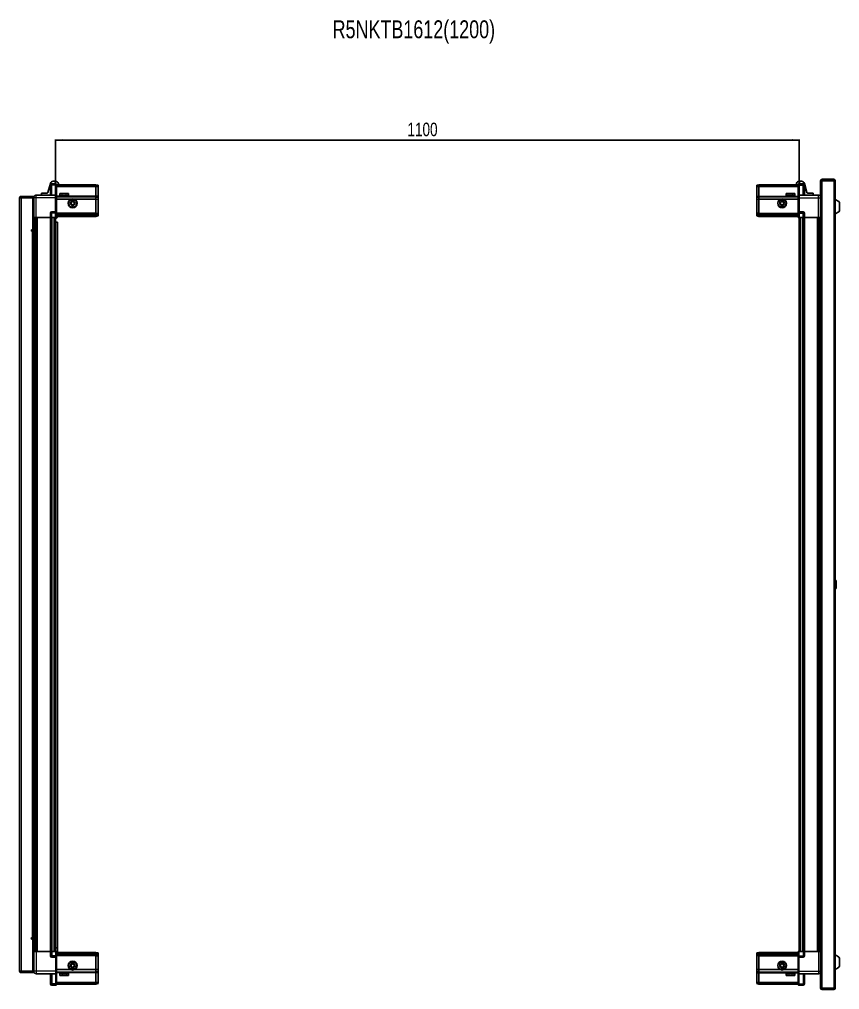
# Model space of a CAD drawing. Header units: millimetres. Extents: x 1132 to 6273, y -599 to 2283.
# Drawn here: x 3138 to 4352, y 848 to 2283 of the extents above; entities that cross this region are included whole.
import ezdxf

# ---------------------------------------------------------------- set-up
doc = ezdxf.new("R2010")
doc.units = ezdxf.units.MM
doc.layers.add('FORMAT', color=7, linetype='Continuous')
doc.styles.add('SLDTEXTSTYLE0', font='TXT', dxfattribs={"width": 0.75})
doc.dimstyles.new('SLDDIMSTYLE0', dxfattribs={"dimtxt": 20, "dimasz": 10, "dimexe": 0, "dimexo": 0.0625, "dimgap": 5, "dimtad": 2, "dimdec": 1, "dimrnd": 1e-09, "dimzin": 12, "dimdsep": 46, "dimtxsty": 'SLDTEXTSTYLE0', "dimsah": 1, "dimcen": 0.09, "dimadec": 0, "dimazin": 3, "dimtfac": 1, "dimtofl": 0, "dimtmove": 0, "dimatfit": 3, "dimfxl": 0, "dimfrac": 2, "dimtolj": 1, "dimtzin": 12, "dimarcsym": 0})

# ---------------------------------------------------------------- blocks, each defined once
blk = doc.blocks.new('_D_6')
at = {"layer": 'FORMAT'}
for p, q in [((3192.1, 1990.1), (3192.1, 2105.6)), ((3192.1, 2104.6), (4292.1, 2104.6)), ((4292.1, 1990.1), (4292.1, 2105.6))]:
    blk.add_line(p, q, dxfattribs=at)
for points in [[(3192.1, 2104.6), (3202.1, 2103.1), (3202.1, 2106.1)], [(4292.1, 2104.6), (4282.1, 2106.1), (4282.1, 2103.1)]]:
    blk.add_solid(points, dxfattribs=at)
at = {"layer": 'FORMAT', "insert": (3712.6, 2130.4), "char_height": 20, "attachment_point": 1, "style": 'SLDTEXTSTYLE0'}
blk.add_mtext('1100', dxfattribs=at)

msp = doc.modelspace()

# ---------------------------------------------------------------- linework, layer by layer
at = {"color": 7, "linetype": 'Continuous', "lineweight": 25}
for p, q in [((3180.48, 2027.19), (3184.25, 2040.34)), ((3192.26, 2040.1), (3186.26, 2040.1)), ((3188.57, 2043.6), (3191.8, 2043.6)), ((3192.26, 2040.1), (3192.59, 2040.1)), ((3192.26, 2040.1), (3192.26, 2038.1)), ((3193.46, 2039.6), (3192.59, 2040.1)), ((3193.46, 2038.1), (3193.46, 2039.6)), ((3251.76, 2038.6), (3193.46, 2038.6)), ((3196.12, 2040.34), (3196.62, 2038.6)), ((3251.76, 2038.6), (3251.76, 2036.1)), ((3254.76, 2037.8), (3251.76, 2038.6)), ((4229.46, 2037.8), (4232.46, 2038.6)), ((4232.46, 2038.6), (4232.46, 2036.1)), ((4232.46, 2038.6), (4290.76, 2038.6)), ((4288.09, 2040.34), (4287.59, 2038.6)), ((4291.62, 2040.1), (4290.76, 2039.6)), ((4290.76, 2039.6), (4290.76, 2038.1)), ((4291.96, 2040.1), (4291.62, 2040.1)), ((4291.96, 2038.1), (4291.96, 2040.1)), ((4291.96, 2040.1), (4297.96, 2040.1)), ((4295.64, 2043.6), (4292.42, 2043.6)), ((4303.74, 2027.19), (4299.97, 2040.34)), ((4323.96, 2044.5), (4323.96, 2032.1)), ((4325.46, 2044.5), (4325.46, 2032.1)), ((4325.96, 2031.6), (4325.96, 2044.5)), ((4325.96, 2044.5), (4343.36, 2044.5)), ((4343.36, 2046.6), (4326.06, 2046.6)), ((4343.36, 2045.1), (4326.06, 2045.1)), ((4343.36, 2045.1), (4343.36, 2046.6)), ((4343.36, 2044.5), (4345.46, 2044.5)), ((4345.46, 2044.5), (4345.46, 849.7)), ((3171.31, 2023.1), (3171.31, 2026.1)), ((3171.31, 2026.1), (3179.03, 2026.1)), ((3184.26, 2038.1), (3184.26, 2023.1)), ((3192.26, 2023.3), (3192.26, 2038.1)), ((3192.26, 2023.3), (3192.26, 2038.1)), ((3193.46, 2038.1), (3193.46, 2023.3)), ((3251.76, 2036.1), (3193.46, 2036.1)), ((3198.26, 2025), (3198.26, 2022.6)), ((3199.06, 2025.8), (3206.23, 2025.8)), ((3206.23, 2025.8), (3210.46, 2025.8)), ((3211.26, 2022.6), (3211.26, 2025)), ((3251.76, 2036.1), (3251.76, 2021.6)), ((3254.76, 2035.95), (3251.76, 2036.1)), ((3254.76, 2035.95), (3254.76, 2037.8)), ((3254.76, 2021.6), (3254.76, 2035.95)), ((4229.46, 2035.95), (4229.46, 2037.8)), ((4229.46, 2035.95), (4232.46, 2036.1)), ((4229.46, 2021.6), (4229.46, 2035.95)), ((4232.46, 2036.1), (4232.46, 2021.6)), ((4232.46, 2036.1), (4290.76, 2036.1)), ((4272.96, 2025), (4272.96, 2022.1)), ((4273.76, 2025.8), (4285.16, 2025.8)), ((4285.96, 2022.1), (4285.96, 2025)), ((4290.76, 2023.3), (4290.76, 2038.1)), ((4291.96, 2038.1), (4291.96, 2023.3)), ((4299.96, 2038.1), (4299.96, 2023.1)), ((4312.91, 2026.1), (4305.18, 2026.1)), ((4312.91, 2023.1), (4312.91, 2026.1)), ((4323.86, 2031.6), (4323.86, 862.6)), ((4323.86, 2031.6), (4325.96, 2031.6)), ((4323.96, 2032.1), (4325.46, 2032.1)), ((3138.76, 2014.74), (3138.46, 2014.74)), ((3138.46, 2003.17), (3138.46, 2014.74)), ((3140.26, 2019.25), (3138.76, 2019.25)), ((3138.76, 2018.75), (3138.76, 2019.25)), ((3138.76, 875.45), (3138.76, 2018.75)), ((3140.86, 2019.85), (3140.86, 2021.35)), ((3140.86, 2021.35), (3141.76, 2021.35)), ((3140.86, 2019.85), (3141.76, 2019.85)), ((3140.86, 2019.35), (3158.26, 2019.35)), ((3141.76, 2019.85), (3141.76, 2021.35)), ((3141.76, 2021.35), (3158.26, 2021.35)), ((3141.76, 2019.85), (3158.26, 2019.85)), ((3158.26, 2019.85), (3158.26, 2021.35)), ((3159.76, 2019.35), (3158.26, 2019.35)), ((3158.26, 2019.35), (3158.26, 1971.85)), ((3159.76, 2019.1), (3159.76, 1990.1)), ((3192.26, 2023.1), (3163.26, 2023.1)), ((3192.26, 2023.1), (3192.26, 2023.3)), ((3192.26, 2023.1), (3193.46, 2023.1)), ((3192.26, 2019.1), (3192.26, 2023.1)), ((3192.26, 1998.8), (3192.26, 2019.1)), ((3193.46, 2023.3), (3193.46, 2023.1)), ((3193.46, 2023.1), (3193.46, 2019.1)), ((3251.76, 2020.6), (3193.46, 2020.6)), ((3193.46, 2019.1), (3193.46, 1998.8)), ((3214.76, 2017.1), (3193.46, 2017.1)), ((3198.26, 2022.6), (3198.26, 2022.1)), ((3198.26, 2022.1), (3198.39, 2022.1)), ((3198.58, 2022.6), (3198.39, 2022.6)), ((3198.39, 2022.6), (3198.39, 2022.1)), ((3198.39, 2022.1), (3198.58, 2022.1)), ((3198.58, 2022.6), (3198.58, 2022.1)), ((3198.58, 2022.1), (3199.11, 2022.1)), ((3199.51, 2022.6), (3199.11, 2022.6)), ((3199.11, 2022.6), (3199.11, 2022.1)), ((3199.11, 2022.1), (3199.51, 2022.1)), ((3199.51, 2022.6), (3199.51, 2022.1)), ((3199.51, 2022.1), (3200.38, 2022.1)), ((3200.36, 2022.1), (3200.36, 2022)), ((3200.36, 2022), (3209.16, 2022)), ((3200.95, 2022.6), (3200.38, 2022.6)), ((3200.38, 2022.6), (3200.38, 2022.1)), ((3200.38, 2022.1), (3200.95, 2022.1)), ((3200.76, 2021.6), (3201.45, 2021.12)), ((3200.76, 2021.6), (3205.79, 2021.6)), ((3201.45, 2021.12), (3200.76, 2020.64)), ((3200.76, 2020.64), (3200.76, 2020.6)), ((3200.76, 2020.64), (3205.79, 2020.64)), ((3200.95, 2022.6), (3200.95, 2022.1)), ((3200.95, 2022.1), (3202.08, 2022.1)), ((3201.45, 2021.12), (3205.61, 2021.12)), ((3202.77, 2022.6), (3202.08, 2022.6)), ((3202.08, 2022.6), (3202.08, 2022.1)), ((3202.08, 2022.1), (3202.77, 2022.1)), ((3202.77, 2022.6), (3202.77, 2022.1)), ((3202.77, 2022.1), (3204.04, 2022.1)), ((3204.78, 2022.6), (3204.04, 2022.6)), ((3204.04, 2022.6), (3204.04, 2022.1)), ((3204.04, 2022.1), (3204.27, 2022.1)), ((3204.27, 2022.6), (3204.27, 2022.1)), ((3204.77, 2022.6), (3204.77, 2022.1)), ((3204.77, 2022.1), (3204.78, 2022.1)), ((3204.78, 2022.6), (3204.78, 2022.1)), ((3204.78, 2022.1), (3206.07, 2022.1)), ((3205.61, 2021.12), (3208.07, 2021.12)), ((3205.79, 2021.6), (3208.76, 2021.6)), ((3205.79, 2020.64), (3208.76, 2020.64)), ((3206.79, 2022.6), (3206.07, 2022.6)), ((3206.07, 2022.6), (3206.07, 2022.1)), ((3206.13, 2022.6), (3206.13, 2022.1)), ((3206.13, 2022.1), (3206.79, 2022.1)), ((3206.79, 2022.6), (3206.79, 2022.1)), ((3206.79, 2022.1), (3207.97, 2022.1)), ((3208.59, 2022.6), (3207.97, 2022.6)), ((3207.97, 2022.6), (3207.97, 2022.1)), ((3207.97, 2022.1), (3208.59, 2022.1)), ((3208.07, 2021.12), (3208.76, 2021.6)), ((3208.76, 2020.64), (3208.07, 2021.12)), ((3208.59, 2022.6), (3208.59, 2022.1)), ((3208.59, 2022.1), (3209.56, 2022.1)), ((3208.76, 2020.6), (3208.76, 2020.64)), ((3209.16, 2022), (3209.16, 2022.1)), ((3210.03, 2022.6), (3209.56, 2022.6)), ((3209.56, 2022.6), (3209.56, 2022.1)), ((3209.56, 2022.1), (3210.03, 2022.1)), ((3210.03, 2022.6), (3210.03, 2022.1)), ((3210.03, 2022.1), (3210.68, 2022.1)), ((3210.95, 2022.6), (3210.68, 2022.6)), ((3210.68, 2022.6), (3210.68, 2022.1)), ((3210.68, 2022.1), (3210.95, 2022.1)), ((3210.95, 2022.6), (3210.95, 2022.1)), ((3210.95, 2022.1), (3211.22, 2022.1)), ((3211.26, 2022.6), (3211.22, 2022.6)), ((3211.22, 2022.6), (3211.22, 2022.1)), ((3211.22, 2022.1), (3211.26, 2022.1)), ((3211.26, 2022.6), (3211.26, 2022.1)), ((3251.76, 2017.1), (3219.76, 2017.1)), ((3251.76, 2021.6), (3251.76, 2020.6)), ((3251.76, 2020.6), (3251.76, 2017.1)), ((3254.76, 2019.8), (3251.76, 2020.6)), ((3251.76, 2017.1), (3251.76, 1996.6)), ((3251.76, 2017.1), (3254.76, 2016.77)), ((3254.76, 2019.8), (3254.76, 2021.6)), ((3254.76, 2016.77), (3254.76, 2019.8)), ((3254.76, 1996.6), (3254.76, 2016.77)), ((4229.46, 2019.8), (4229.46, 2021.6)), ((4229.46, 2019.8), (4232.46, 2020.6)), ((4229.46, 2016.77), (4229.46, 2019.8)), ((4232.46, 2017.1), (4229.46, 2016.77)), ((4229.46, 1996.6), (4229.46, 2016.77)), ((4232.46, 2021.6), (4232.46, 2020.6)), ((4232.46, 2020.6), (4232.46, 2017.1)), ((4232.46, 2020.6), (4290.76, 2020.6)), ((4232.46, 2017.1), (4232.46, 1996.6)), ((4232.46, 2017.1), (4264.46, 2017.1)), ((4269.46, 2017.1), (4290.76, 2017.1)), ((4272.96, 2022.1), (4272.99, 2022.1)), ((4273.11, 2022.6), (4272.99, 2022.6)), ((4272.99, 2022.6), (4272.99, 2022.1)), ((4272.99, 2022.1), (4273.11, 2022.1)), ((4273.11, 2022.6), (4273.11, 2022.1)), ((4273.11, 2022.1), (4273.52, 2022.1)), ((4273.86, 2022.6), (4273.52, 2022.6)), ((4273.52, 2022.6), (4273.52, 2022.1)), ((4273.52, 2022.1), (4273.86, 2022.1)), ((4273.86, 2022.6), (4273.86, 2022.1)), ((4273.86, 2022.1), (4274.64, 2022.1)), ((4275.16, 2022.6), (4274.64, 2022.6)), ((4274.64, 2022.6), (4274.64, 2022.1)), ((4274.64, 2022.1), (4275.16, 2022.1)), ((4275.06, 2022.1), (4275.06, 2022)), ((4275.06, 2022), (4283.86, 2022)), ((4275.16, 2022.6), (4275.16, 2022.1)), ((4275.16, 2022.1), (4276.22, 2022.1)), ((4275.46, 2021.6), (4276.15, 2021.12)), ((4275.46, 2021.6), (4283.46, 2021.6)), ((4276.15, 2021.12), (4275.46, 2020.64)), ((4275.46, 2020.64), (4275.46, 2020.6)), ((4275.46, 2020.64), (4283.46, 2020.64)), ((4276.15, 2021.12), (4282.77, 2021.12)), ((4276.88, 2022.6), (4276.22, 2022.6)), ((4276.22, 2022.6), (4276.22, 2022.1)), ((4276.22, 2022.1), (4276.88, 2022.1)), ((4276.88, 2022.6), (4276.88, 2022.1)), ((4276.88, 2022.1), (4278.12, 2022.1)), ((4278.85, 2022.6), (4278.12, 2022.6)), ((4278.12, 2022.6), (4278.12, 2022.1)), ((4278.12, 2022.1), (4278.55, 2022.1)), ((4278.55, 2022.6), (4278.55, 2022.1)), ((4278.85, 2022.6), (4278.85, 2022.1)), ((4278.85, 2022.1), (4280.15, 2022.1)), ((4280.88, 2022.6), (4280.15, 2022.6)), ((4280.15, 2022.6), (4280.15, 2022.1)), ((4280.42, 2022.6), (4280.42, 2022.1)), ((4280.42, 2022.1), (4280.88, 2022.1)), ((4280.88, 2022.6), (4280.88, 2022.1)), ((4280.88, 2022.1), (4282.11, 2022.1)), ((4282.77, 2022.6), (4282.11, 2022.6)), ((4282.11, 2022.6), (4282.11, 2022.1)), ((4282.11, 2022.1), (4282.77, 2022.1)), ((4282.77, 2022.6), (4282.77, 2022.1)), ((4282.77, 2022.1), (4283.82, 2022.1)), ((4282.77, 2021.12), (4283.46, 2021.6)), ((4283.46, 2020.64), (4282.77, 2021.12)), ((4283.46, 2020.6), (4283.46, 2020.64)), ((4284.34, 2022.6), (4283.82, 2022.6)), ((4283.82, 2022.6), (4283.82, 2022.1)), ((4283.82, 2022.1), (4284.34, 2022.1)), ((4283.86, 2022), (4283.86, 2022.1)), ((4284.34, 2022.6), (4284.34, 2022.1)), ((4284.34, 2022.1), (4285.09, 2022.1)), ((4285.42, 2022.6), (4285.09, 2022.6)), ((4285.09, 2022.6), (4285.09, 2022.1)), ((4285.09, 2022.1), (4285.42, 2022.1)), ((4285.42, 2022.6), (4285.42, 2022.1)), ((4285.42, 2022.1), (4285.82, 2022.1)), ((4285.93, 2022.6), (4285.82, 2022.6)), ((4285.82, 2022.6), (4285.82, 2022.1)), ((4285.82, 2022.1), (4285.93, 2022.1)), ((4285.93, 2022.6), (4285.93, 2022.1)), ((4285.93, 2022.1), (4285.96, 2022.1)), ((4290.76, 2023.1), (4290.76, 2023.3)), ((4291.96, 2023.1), (4290.76, 2023.1)), ((4290.76, 2019.1), (4290.76, 2023.1)), ((4290.76, 1998.8), (4290.76, 2019.1)), ((4291.96, 2023.3), (4291.96, 2023.1)), ((4291.96, 2023.1), (4291.96, 2019.1)), ((4291.96, 2023.1), (4320.96, 2023.1)), ((4291.96, 2019.1), (4291.96, 1998.8)), ((4352.06, 2000.1), (4352.06, 2012.1)), ((3138.46, 2003.17), (3138.76, 2003.17)), ((3184.26, 1996.6), (3184.26, 1990.1)), ((3192.26, 1998.6), (3186.26, 1998.6)), ((3192.26, 1998.6), (3192.26, 1998.8)), ((3192.26, 1998.6), (3192.26, 1996.6)), ((3192.26, 1998.6), (3193.46, 1998.6)), ((3192.26, 1990.1), (3192.26, 1996.6)), ((3192.26, 1990.1), (3192.26, 1996.6)), ((3192.59, 1990.1), (3192.59, 1996.6)), ((3193.46, 1998.8), (3193.46, 1998.6)), ((3193.46, 1997.93), (3193.46, 1998.6)), ((3193.46, 1997.93), (3193.46, 1990.1)), ((3251.76, 1995.6), (3193.46, 1995.6)), ((3251.76, 1996.6), (3251.76, 1995.6)), ((3251.76, 1995.6), (3251.76, 1994.6)), ((3251.76, 1995.6), (3254.76, 1994.8)), ((3254.76, 1994.8), (3254.76, 1996.6)), ((4229.46, 1994.8), (4229.46, 1996.6)), ((4232.46, 1995.6), (4229.46, 1994.8)), ((4232.46, 1996.6), (4232.46, 1995.6)), ((4232.46, 1995.6), (4232.46, 1994.6)), ((4232.46, 1995.6), (4290.76, 1995.6)), ((4290.76, 1998.6), (4290.76, 1998.8)), ((4291.96, 1998.6), (4290.76, 1998.6)), ((4290.76, 1998.6), (4290.76, 1997.93)), ((4290.76, 1990.1), (4290.76, 1997.93)), ((4291.62, 1996.6), (4291.62, 1990.1)), ((4291.96, 1998.8), (4291.96, 1998.6)), ((4291.96, 1996.6), (4291.96, 1998.6)), ((4291.96, 1998.6), (4297.96, 1998.6)), ((4291.96, 1996.6), (4291.96, 1998.6)), ((4291.96, 1996.6), (4291.96, 1990.1)), ((4299.96, 1996.6), (4299.96, 1990.1)), ((3158.26, 1992.85), (3159.76, 1992.85)), ((3159.76, 1990.1), (3158.26, 1990.1)), ((3160.41, 904.1), (3160.41, 1990.1)), ((3162.2, 1990.1), (3162.2, 904.1)), ((3162.23, 1990.1), (3162.23, 904.1)), ((3184.26, 1990.1), (3163.26, 1990.1)), ((3184.26, 1990.1), (3186.26, 1990.1)), ((3184.91, 904.1), (3184.91, 1990.1)), ((3192.26, 1990.1), (3186.26, 1990.1)), ((3192.11, 904.1), (3192.11, 1990.1)), ((3192.11, 1983.1), (3194.61, 1983.1)), ((3192.26, 1990.1), (3192.59, 1990.1)), ((3192.26, 1990.1), (3192.26, 1990.1)), ((3193.46, 1990.1), (3192.59, 1990.1)), ((3192.59, 1990.1), (3192.59, 1990.1)), ((3251.76, 1994.6), (3193.46, 1994.6)), ((3251.76, 1993.1), (3193.46, 1993.1)), ((3251.76, 1991.6), (3193.46, 1991.6)), ((3194.61, 1983.1), (3194.61, 909.6)), ((3251.76, 1994.6), (3251.76, 1993.1)), ((3251.76, 1994.6), (3254.76, 1994.06)), ((3251.76, 1993.1), (3254.76, 1993.56)), ((3251.76, 1993.1), (3251.76, 1991.6)), ((3251.76, 1991.6), (3254.76, 1992.41)), ((3254.76, 1994.06), (3254.76, 1994.8)), ((3254.76, 1993.56), (3254.76, 1994.06)), ((3254.76, 1992.41), (3254.76, 1993.56)), ((4229.46, 1994.06), (4229.46, 1994.8)), ((4232.46, 1994.6), (4229.46, 1994.06)), ((4229.46, 1993.56), (4229.46, 1994.06)), ((4232.46, 1993.1), (4229.46, 1993.56)), ((4229.46, 1992.41), (4229.46, 1993.56)), ((4232.46, 1991.6), (4229.46, 1992.41)), ((4232.46, 1994.6), (4232.46, 1993.1)), ((4232.46, 1994.6), (4290.76, 1994.6)), ((4232.46, 1993.1), (4290.76, 1993.1)), ((4232.46, 1993.1), (4232.46, 1991.6)), ((4232.46, 1991.6), (4290.76, 1991.6)), ((4291.62, 1990.1), (4290.76, 1990.1)), ((4291.96, 1990.1), (4291.62, 1990.1)), ((4291.96, 1990.1), (4297.96, 1990.1)), ((4292.11, 1990.1), (4292.11, 904.1)), ((4299.96, 1990.1), (4297.96, 1990.1)), ((4299.31, 1990.1), (4299.31, 904.1)), ((4299.96, 1990.1), (4320.96, 1990.1)), ((4321.98, 904.1), (4321.98, 1990.1)), ((4322.02, 904.1), (4322.02, 1990.1)), ((4323.81, 1990.1), (4323.81, 904.1)), ((3158.26, 1971.85), (3156.91, 1971.85)), ((3156.91, 1969.85), (3157.66, 1969.85)), ((3157.66, 1969.85), (3159.76, 1969.85)), ((3159.76, 1969.85), (3159.76, 924.35)), ((3138.76, 1452.89), (3138.46, 1452.89)), ((3138.46, 1441.32), (3138.46, 1452.89)), ((3160.26, 1456.6), (3160.26, 1437.6)), ((4346.44, 1452.89), (4345.46, 1451.9)), ((4346.96, 1452.89), (4346.44, 1452.89)), ((4346.44, 1452.89), (4346.44, 1441.32)), ((4346.96, 1452.89), (4346.96, 1441.32)), ((3138.46, 1441.32), (3138.76, 1441.32)), ((4345.46, 1442.3), (4346.44, 1441.32)), ((4346.44, 1441.32), (4346.96, 1441.32)), ((3157.66, 924.35), (3156.91, 924.35)), ((3156.91, 922.35), (3158.26, 922.35)), ((3159.76, 924.35), (3157.66, 924.35)), ((3158.26, 922.35), (3158.26, 874.85)), ((3194.61, 909.6), (3192.11, 909.6)), ((3194.61, 909.6), (3194.61, 902.6)), ((3138.76, 891.04), (3138.46, 891.04)), ((3138.46, 881.36), (3138.46, 891.04)), ((3159.76, 904.1), (3158.26, 904.1)), ((3159.76, 901.35), (3158.26, 901.35)), ((3159.76, 875.1), (3159.76, 904.1)), ((3184.26, 904.1), (3163.26, 904.1)), ((3184.26, 897.6), (3184.26, 904.1)), ((3184.26, 904.1), (3186.26, 904.1)), ((3192.26, 904.1), (3186.26, 904.1)), ((3192.26, 895.6), (3186.26, 895.6)), ((3192.26, 897.6), (3192.26, 904.1)), ((3192.26, 904.1), (3192.59, 904.1)), ((3192.26, 897.6), (3192.26, 895.6)), ((3192.26, 897.6), (3192.26, 895.6)), ((3192.26, 895.6), (3193.46, 895.6)), ((3192.26, 895.4), (3192.26, 895.6)), ((3192.26, 875.1), (3192.26, 895.4)), ((3192.59, 897.6), (3192.59, 904.1)), ((3192.59, 904.1), (3193.46, 904.1)), ((3193.46, 904.1), (3193.46, 896.28)), ((3251.76, 902.6), (3193.46, 902.6)), ((3251.76, 901.1), (3193.46, 901.1)), ((3251.76, 899.6), (3193.46, 899.6)), ((3251.76, 898.6), (3193.46, 898.6)), ((3193.46, 895.6), (3193.46, 896.28)), ((3193.46, 895.6), (3193.46, 895.4)), ((3193.46, 895.4), (3193.46, 875.1)), ((3251.76, 901.1), (3251.76, 902.6)), ((3251.76, 902.6), (3254.76, 901.8)), ((3251.76, 899.6), (3251.76, 901.1)), ((3251.76, 901.1), (3254.76, 900.65)), ((3251.76, 899.6), (3254.76, 900.15)), ((3251.76, 898.6), (3251.76, 899.6)), ((3251.76, 898.6), (3254.76, 899.41)), ((3251.76, 897.6), (3251.76, 898.6)), ((3251.76, 877.1), (3251.76, 897.6)), ((3254.76, 901.8), (3254.76, 900.65)), ((3254.76, 900.65), (3254.76, 900.15)), ((3254.76, 900.15), (3254.76, 899.41)), ((3254.76, 899.41), (3254.76, 897.6)), ((3254.76, 897.6), (3254.76, 877.44)), ((4232.46, 902.6), (4229.46, 901.8)), ((4229.46, 901.8), (4229.46, 900.65)), ((4232.46, 901.1), (4229.46, 900.65)), ((4229.46, 900.65), (4229.46, 900.15)), ((4232.46, 899.6), (4229.46, 900.15)), ((4229.46, 900.15), (4229.46, 899.41)), ((4232.46, 898.6), (4229.46, 899.41)), ((4229.46, 899.41), (4229.46, 897.6)), ((4229.46, 897.6), (4229.46, 877.44)), ((4232.46, 901.1), (4232.46, 902.6)), ((4232.46, 902.6), (4290.76, 902.6)), ((4232.46, 901.1), (4290.76, 901.1)), ((4232.46, 899.6), (4232.46, 901.1)), ((4232.46, 899.6), (4290.76, 899.6)), ((4232.46, 898.6), (4232.46, 899.6)), ((4232.46, 898.6), (4290.76, 898.6)), ((4232.46, 897.6), (4232.46, 898.6)), ((4232.46, 877.1), (4232.46, 897.6)), ((4290.76, 896.28), (4290.76, 904.1)), ((4290.76, 904.1), (4291.62, 904.1)), ((4290.76, 896.28), (4290.76, 895.6)), ((4291.96, 895.6), (4290.76, 895.6)), ((4290.76, 895.4), (4290.76, 895.6)), ((4290.76, 875.1), (4290.76, 895.4)), ((4291.62, 904.1), (4291.62, 904.1)), ((4291.62, 904.1), (4291.62, 897.6)), ((4291.96, 904.1), (4291.62, 904.1)), ((4291.96, 904.1), (4291.96, 897.6)), ((4291.96, 904.1), (4291.96, 904.1)), ((4291.96, 904.1), (4297.96, 904.1)), ((4291.96, 904.1), (4291.96, 897.6)), ((4291.96, 895.6), (4291.96, 897.6)), ((4291.96, 895.6), (4291.96, 895.4)), ((4291.96, 895.6), (4297.96, 895.6)), ((4291.96, 895.4), (4291.96, 875.1)), ((4299.96, 904.1), (4297.96, 904.1)), ((4299.96, 897.6), (4299.96, 904.1)), ((4299.96, 904.1), (4320.96, 904.1)), ((4352.06, 882.1), (4352.06, 894.1)), ((3138.46, 879.47), (3138.46, 881.36)), ((3138.46, 879.47), (3138.76, 879.47)), ((3214.76, 877.1), (3193.46, 877.1)), ((3251.76, 877.1), (3219.76, 877.1)), ((3251.76, 877.1), (3254.76, 877.44)), ((3251.76, 873.6), (3251.76, 877.1)), ((3254.76, 877.44), (3254.76, 874.41)), ((4232.46, 877.1), (4229.46, 877.44)), ((4229.46, 877.44), (4229.46, 874.41)), ((4232.46, 877.1), (4264.46, 877.1)), ((4232.46, 873.6), (4232.46, 877.1)), ((4269.46, 877.1), (4290.76, 877.1)), ((3138.76, 874.95), (3138.76, 875.45)), ((3140.26, 874.95), (3138.76, 874.95)), ((3158.26, 874.85), (3140.86, 874.85)), ((3140.86, 874.35), (3140.86, 872.85)), ((3140.86, 874.35), (3141.76, 874.35)), ((3140.86, 872.85), (3141.76, 872.85)), ((3158.26, 874.35), (3141.76, 874.35)), ((3141.76, 874.35), (3141.76, 872.85)), ((3158.26, 872.85), (3141.76, 872.85)), ((3158.26, 874.85), (3159.76, 874.85)), ((3158.26, 874.35), (3158.26, 872.85)), ((3192.26, 871.1), (3163.26, 871.1)), ((3184.26, 856.1), (3184.26, 871.1)), ((3192.26, 871.1), (3192.26, 875.1)), ((3192.26, 871.1), (3193.46, 871.1)), ((3192.26, 870.9), (3192.26, 871.1)), ((3192.26, 856.1), (3192.26, 870.9)), ((3193.46, 875.1), (3193.46, 871.1)), ((3251.76, 873.6), (3193.46, 873.6)), ((3193.46, 871.1), (3193.46, 870.9)), ((3193.46, 870.9), (3193.46, 856.1)), ((3198.26, 872.1), (3198.26, 869.2)), ((3198.35, 872.1), (3198.26, 872.1)), ((3198.35, 871.6), (3198.35, 872.1)), ((3198.52, 872.1), (3198.35, 872.1)), ((3198.35, 871.6), (3198.52, 871.6)), ((3198.52, 871.6), (3198.52, 872.1)), ((3199.01, 872.1), (3198.52, 872.1)), ((3199.01, 871.6), (3199.01, 872.1)), ((3199.39, 872.1), (3199.01, 872.1)), ((3199.01, 871.6), (3199.39, 871.6)), ((3199.21, 868.4), (3199.06, 868.4)), ((3210.46, 868.4), (3199.21, 868.4)), ((3199.39, 871.6), (3199.39, 872.1)), ((3200.23, 872.1), (3199.39, 872.1)), ((3200.23, 871.6), (3200.23, 872.1)), ((3200.79, 872.1), (3200.23, 872.1)), ((3200.23, 871.6), (3200.79, 871.6)), ((3200.36, 872.2), (3200.36, 872.1)), ((3205.76, 872.2), (3200.36, 872.2)), ((3200.76, 873.6), (3200.76, 873.57)), ((3200.76, 873.57), (3201.45, 873.09)), ((3200.86, 873.57), (3200.76, 873.57)), ((3201.45, 873.09), (3200.76, 872.6)), ((3200.86, 872.6), (3200.76, 872.6)), ((3200.79, 871.6), (3200.79, 872.1)), ((3201.89, 872.1), (3200.79, 872.1)), ((3208.76, 873.57), (3200.86, 873.57)), ((3208.76, 872.6), (3200.86, 872.6)), ((3201.53, 873.09), (3201.45, 873.09)), ((3208.07, 873.09), (3201.53, 873.09)), ((3201.89, 871.6), (3201.89, 872.1)), ((3202.57, 872.1), (3201.89, 872.1)), ((3201.89, 871.6), (3202.57, 871.6)), ((3202.57, 871.6), (3202.57, 872.1)), ((3203.84, 872.1), (3202.57, 872.1)), ((3203.84, 871.6), (3203.84, 872.1)), ((3204.13, 872.1), (3203.84, 872.1)), ((3203.84, 871.6), (3204.57, 871.6)), ((3204.13, 871.6), (3204.13, 872.1)), ((3204.57, 871.6), (3204.57, 872.1)), ((3205.87, 872.1), (3204.57, 872.1)), ((3209.16, 872.2), (3205.76, 872.2)), ((3205.87, 871.6), (3205.87, 872.1)), ((3205.87, 871.6), (3206.59, 871.6)), ((3206, 871.6), (3206, 872.1)), ((3206.59, 872.1), (3206, 872.1)), ((3206.59, 871.6), (3206.59, 872.1)), ((3207.79, 872.1), (3206.59, 872.1)), ((3207.79, 871.6), (3207.79, 872.1)), ((3208.43, 872.1), (3207.79, 872.1)), ((3207.79, 871.6), (3208.43, 871.6)), ((3208.07, 873.09), (3208.76, 873.57)), ((3208.76, 872.6), (3208.07, 873.09)), ((3208.43, 871.6), (3208.43, 872.1)), ((3209.42, 872.1), (3208.43, 872.1)), ((3208.76, 873.57), (3208.76, 873.6)), ((3209.16, 872.1), (3209.16, 872.2)), ((3209.42, 871.6), (3209.42, 872.1)), ((3209.9, 872.1), (3209.42, 872.1)), ((3209.42, 871.6), (3209.9, 871.6)), ((3209.9, 871.6), (3209.9, 872.1)), ((3210.59, 872.1), (3209.9, 872.1)), ((3210.59, 871.6), (3210.59, 872.1)), ((3210.88, 872.1), (3210.59, 872.1)), ((3210.59, 871.6), (3210.88, 871.6)), ((3210.88, 871.6), (3210.88, 872.1)), ((3211.19, 872.1), (3210.88, 872.1)), ((3211.19, 871.6), (3211.19, 872.1)), ((3211.25, 872.1), (3211.19, 872.1)), ((3211.19, 871.6), (3211.25, 871.6)), ((3211.25, 871.6), (3211.25, 872.1)), ((3211.26, 872.1), (3211.25, 872.1)), ((3211.26, 869.2), (3211.26, 872.1)), ((3254.76, 874.41), (3251.76, 873.6)), ((3251.76, 872.6), (3251.76, 873.6)), ((3251.76, 858.1), (3251.76, 872.6)), ((3254.76, 874.41), (3254.76, 872.6)), ((3254.76, 872.6), (3254.76, 858.26)), ((4229.46, 874.41), (4232.46, 873.6)), ((4229.46, 874.41), (4229.46, 872.6)), ((4229.46, 872.6), (4229.46, 858.26)), ((4232.46, 873.6), (4290.76, 873.6)), ((4232.46, 872.6), (4232.46, 873.6)), ((4232.46, 858.1), (4232.46, 872.6)), ((4272.96, 872.1), (4272.96, 869.2)), ((4272.98, 872.1), (4272.96, 872.1)), ((4272.98, 871.6), (4272.98, 872.1)), ((4273.07, 872.1), (4272.98, 872.1)), ((4272.98, 871.6), (4273.07, 871.6)), ((4273.07, 871.6), (4273.07, 872.1)), ((4273.45, 872.1), (4273.07, 872.1)), ((4273.45, 871.6), (4273.45, 872.1)), ((4273.76, 872.1), (4273.45, 872.1)), ((4273.45, 871.6), (4273.76, 871.6)), ((4273.76, 871.6), (4273.76, 872.1)), ((4274.5, 872.1), (4273.76, 872.1)), ((4285.16, 868.4), (4273.76, 868.4)), ((4274.5, 871.6), (4274.5, 872.1)), ((4275.01, 872.1), (4274.5, 872.1)), ((4274.5, 871.6), (4275.01, 871.6)), ((4275.01, 871.6), (4275.01, 872.1)), ((4276.05, 872.1), (4275.01, 872.1)), ((4275.06, 872.2), (4275.06, 872.1)), ((4283.86, 872.2), (4275.06, 872.2)), ((4275.46, 873.6), (4275.46, 873.57)), ((4275.46, 873.57), (4276.15, 873.09)), ((4283.46, 873.57), (4275.46, 873.57)), ((4276.15, 873.09), (4275.46, 872.6)), ((4283.46, 872.6), (4275.46, 872.6)), ((4276.05, 871.6), (4276.05, 872.1)), ((4276.7, 872.1), (4276.05, 872.1)), ((4276.05, 871.6), (4276.7, 871.6)), ((4282.77, 873.09), (4276.15, 873.09)), ((4276.7, 871.6), (4276.7, 872.1)), ((4277.92, 872.1), (4276.7, 872.1)), ((4277.92, 871.6), (4277.92, 872.1)), ((4278.42, 872.1), (4277.92, 872.1)), ((4277.92, 871.6), (4278.65, 871.6)), ((4278.42, 871.6), (4278.42, 872.1)), ((4278.65, 871.6), (4278.65, 872.1)), ((4279.95, 872.1), (4278.65, 872.1)), ((4279.95, 871.6), (4279.95, 872.1)), ((4279.95, 871.6), (4280.68, 871.6)), ((4280.29, 871.6), (4280.29, 872.1)), ((4280.68, 872.1), (4280.29, 872.1)), ((4280.68, 871.6), (4280.68, 872.1)), ((4281.93, 872.1), (4280.68, 872.1)), ((4281.93, 871.6), (4281.93, 872.1)), ((4282.59, 872.1), (4281.93, 872.1)), ((4281.93, 871.6), (4282.59, 871.6)), ((4282.59, 871.6), (4282.59, 872.1)), ((4283.67, 872.1), (4282.59, 872.1)), ((4282.77, 873.09), (4283.46, 873.57)), ((4283.46, 872.6), (4282.77, 873.09)), ((4283.46, 873.57), (4283.46, 873.6)), ((4283.67, 871.6), (4283.67, 872.1)), ((4284.2, 872.1), (4283.67, 872.1)), ((4283.67, 871.6), (4284.2, 871.6)), ((4283.86, 872.1), (4283.86, 872.2)), ((4284.2, 871.6), (4284.2, 872.1)), ((4284.99, 872.1), (4284.2, 872.1)), ((4284.99, 871.6), (4284.99, 872.1)), ((4285.34, 872.1), (4284.99, 872.1)), ((4284.99, 871.6), (4285.34, 871.6)), ((4285.34, 871.6), (4285.34, 872.1)), ((4285.77, 872.1), (4285.34, 872.1)), ((4285.77, 871.6), (4285.77, 872.1)), ((4285.91, 872.1), (4285.77, 872.1)), ((4285.77, 871.6), (4285.91, 871.6)), ((4285.91, 871.6), (4285.91, 872.1)), ((4285.96, 872.1), (4285.91, 872.1)), ((4285.96, 869.2), (4285.96, 872.1)), ((4290.76, 871.1), (4290.76, 875.1)), ((4291.96, 871.1), (4290.76, 871.1)), ((4290.76, 870.9), (4290.76, 871.1)), ((4290.76, 856.1), (4290.76, 870.9)), ((4291.96, 875.1), (4291.96, 871.1)), ((4291.96, 871.1), (4291.96, 870.9)), ((4291.96, 871.1), (4320.96, 871.1)), ((4291.96, 870.9), (4291.96, 856.1)), ((4291.96, 870.9), (4291.96, 856.1)), ((4299.96, 856.1), (4299.96, 871.1)), ((4325.96, 862.6), (4323.86, 862.6)), ((4323.96, 862.1), (4325.46, 862.1)), ((4323.96, 862.1), (4323.96, 849.7)), ((4325.46, 862.1), (4325.46, 849.7)), ((4325.96, 849.7), (4325.96, 862.6)), ((3192.26, 854.1), (3186.26, 854.1)), ((3192.26, 856.1), (3192.26, 854.1)), ((3192.26, 854.1), (3192.59, 854.1)), ((3192.26, 854.1), (3192.26, 854.1)), ((3192.26, 854.1), (3192.59, 854.1)), ((3192.59, 854.1), (3193.46, 854.6)), ((3192.59, 854.1), (3193.46, 854.6)), ((3251.76, 858.1), (3193.46, 858.1)), ((3193.46, 854.6), (3193.46, 856.1)), ((3251.76, 855.6), (3193.46, 855.6)), ((3254.76, 858.26), (3251.76, 858.1)), ((3251.76, 855.6), (3251.76, 858.1)), ((3254.76, 856.41), (3251.76, 855.6)), ((3254.76, 858.26), (3254.76, 856.41)), ((4229.46, 858.26), (4232.46, 858.1)), ((4229.46, 858.26), (4229.46, 856.41)), ((4229.46, 856.41), (4232.46, 855.6)), ((4232.46, 858.1), (4290.76, 858.1)), ((4232.46, 855.6), (4232.46, 858.1)), ((4232.46, 855.6), (4290.76, 855.6)), ((4290.76, 856.1), (4290.76, 854.6)), ((4290.76, 854.6), (4291.62, 854.1)), ((4291.96, 854.1), (4291.62, 854.1)), ((4291.96, 854.1), (4291.96, 856.1)), ((4291.96, 854.1), (4297.96, 854.1)), ((4343.36, 849.7), (4325.96, 849.7)), ((4326.06, 849.1), (4343.36, 849.1)), ((4326.06, 847.6), (4343.36, 847.6)), ((4345.46, 849.7), (4343.36, 849.7)), ((4343.36, 849.1), (4343.36, 847.6))]:
    msp.add_line(p, q, dxfattribs=at)
at = {"color": 8, "linetype": 'Continuous', "lineweight": 18}
for p, q in [((3186.26, 2038.1), (3186.26, 2040.1)), ((4297.96, 2038.1), (4297.96, 2040.1)), ((4325.46, 2044.5), (4323.96, 2044.5)), ((4326.06, 2045.1), (4326.06, 2046.6)), ((4343.36, 2044.5), (4343.36, 849.7)), ((3186.26, 2038.1), (3184.26, 2038.1)), ((3186.26, 2023.1), (3186.26, 2038.1)), ((3192.26, 2038.1), (3186.26, 2038.1)), ((3192.26, 2038.1), (3193.46, 2038.1)), ((3198.26, 2025), (3206.43, 2025)), ((3206.43, 2025), (3211.26, 2025)), ((4272.96, 2025), (4285.96, 2025)), ((4291.96, 2038.1), (4290.76, 2038.1)), ((4291.96, 2038.1), (4297.96, 2038.1)), ((4297.96, 2023.1), (4297.96, 2038.1)), ((4297.96, 2038.1), (4299.96, 2038.1)), ((4325.96, 2031.6), (4325.96, 862.6)), ((3140.86, 2019.35), (3140.86, 874.85)), ((3163.26, 1990.1), (3163.26, 2019.1)), ((3192.26, 2019.1), (3163.26, 2019.1)), ((3192.26, 2023.3), (3193.46, 2023.3)), ((3192.26, 2019.1), (3193.46, 2019.1)), ((3200.76, 2021.6), (3193.46, 2021.6)), ((3251.76, 2021.6), (3208.76, 2021.6)), ((3254.76, 2021.6), (3251.76, 2021.6)), ((4229.46, 2021.6), (4232.46, 2021.6)), ((4232.46, 2021.6), (4275.46, 2021.6)), ((4283.46, 2021.6), (4290.76, 2021.6)), ((4290.76, 2023.3), (4291.96, 2023.3)), ((4291.96, 2019.1), (4290.76, 2019.1)), ((4291.96, 2019.1), (4320.96, 2019.1)), ((4320.96, 1990.1), (4320.96, 2019.1)), ((3184.26, 1996.6), (3186.26, 1996.6)), ((3186.26, 1996.6), (3186.26, 1998.6)), ((3186.26, 1990.1), (3186.26, 1996.6)), ((3192.26, 1996.6), (3186.26, 1996.6)), ((3192.26, 1998.8), (3193.46, 1998.8)), ((3192.26, 1996.6), (3192.59, 1996.6)), ((3251.76, 1996.6), (3193.46, 1996.6)), ((3251.76, 1996.6), (3254.76, 1996.6)), ((4232.46, 1996.6), (4229.46, 1996.6)), ((4232.46, 1996.6), (4290.76, 1996.6)), ((4290.76, 1998.8), (4291.96, 1998.8)), ((4291.96, 1996.6), (4291.62, 1996.6)), ((4291.96, 1996.6), (4297.96, 1996.6)), ((4297.96, 1996.6), (4297.96, 1998.6)), ((4299.96, 1996.6), (4297.96, 1996.6)), ((4297.96, 1990.1), (4297.96, 1996.6)), ((3159.76, 1969.85), (3159.76, 1990.1)), ((3160.99, 1990.1), (3160.99, 904.1)), ((3163.44, 904.1), (3163.44, 1990.1)), ((3164.85, 1990.1), (3164.85, 904.1)), ((3184.26, 904.1), (3184.26, 1990.1)), ((3186.91, 904.1), (3186.91, 1990.1)), ((3190.11, 904.1), (3190.11, 1990.1)), ((3192.26, 1990.1), (3192.59, 1990.1)), ((4294.11, 1990.1), (4294.11, 904.1)), ((4297.31, 1990.1), (4297.31, 904.1)), ((4299.96, 1990.1), (4299.96, 904.1)), ((4319.36, 904.1), (4319.36, 1990.1)), ((4320.77, 1990.1), (4320.77, 904.1)), ((4323.22, 904.1), (4323.22, 1990.1)), ((3157.66, 924.35), (3157.66, 1969.85)), ((3159.76, 904.1), (3159.76, 924.35)), ((3163.26, 904.1), (3163.26, 875.1)), ((3184.26, 897.6), (3186.26, 897.6)), ((3186.26, 904.1), (3186.26, 897.6)), ((3186.26, 897.6), (3186.26, 895.6)), ((3192.26, 897.6), (3186.26, 897.6)), ((3192.26, 897.6), (3192.59, 897.6)), ((3193.46, 895.4), (3192.26, 895.4)), ((3251.76, 897.6), (3193.46, 897.6)), ((3251.76, 897.6), (3254.76, 897.6)), ((4232.46, 897.6), (4229.46, 897.6)), ((4232.46, 897.6), (4290.76, 897.6)), ((4291.96, 895.4), (4290.76, 895.4)), ((4291.96, 904.1), (4291.62, 904.1)), ((4291.96, 897.6), (4291.62, 897.6)), ((4291.96, 897.6), (4297.96, 897.6)), ((4297.96, 904.1), (4297.96, 897.6)), ((4299.96, 897.6), (4297.96, 897.6)), ((4297.96, 897.6), (4297.96, 895.6)), ((4320.96, 904.1), (4320.96, 875.1)), ((3192.26, 875.1), (3163.26, 875.1)), ((3186.26, 871.1), (3186.26, 856.1)), ((3192.26, 875.1), (3193.46, 875.1)), ((3193.46, 870.9), (3192.26, 870.9)), ((3200.76, 872.6), (3193.46, 872.6)), ((3198.43, 869.2), (3198.26, 869.2)), ((3211.26, 869.2), (3198.43, 869.2)), ((3251.76, 872.6), (3208.76, 872.6)), ((3254.76, 872.6), (3251.76, 872.6)), ((4229.46, 872.6), (4232.46, 872.6)), ((4232.46, 872.6), (4275.46, 872.6)), ((4285.96, 869.2), (4272.96, 869.2)), ((4283.46, 872.6), (4290.76, 872.6)), ((4291.96, 875.1), (4290.76, 875.1)), ((4291.96, 870.9), (4290.76, 870.9)), ((4291.96, 875.1), (4320.96, 875.1)), ((4297.96, 871.1), (4297.96, 856.1)), ((3186.26, 856.1), (3184.26, 856.1)), ((3192.26, 856.1), (3186.26, 856.1)), ((3186.26, 856.1), (3186.26, 854.1)), ((3192.26, 856.1), (3193.46, 856.1)), ((4291.96, 856.1), (4290.76, 856.1)), ((4291.96, 856.1), (4297.96, 856.1)), ((4297.96, 856.1), (4299.96, 856.1)), ((4297.96, 856.1), (4297.96, 854.1)), ((4325.46, 849.7), (4323.96, 849.7)), ((4326.06, 849.1), (4326.06, 847.6))]:
    msp.add_line(p, q, dxfattribs=at)
at = {"color": 7, "linetype": 'Continuous', "lineweight": 25}
for centre, radius in [((3217.26, 2011.1), 6.5), ((3217.26, 2011.1), 3.46), ((4266.96, 2011.1), 6.5), ((4266.96, 2011.1), 3.46), ((3217.26, 883.1), 6.5), ((3217.26, 883.1), 3.46), ((4266.96, 883.1), 6.5), ((4266.96, 883.1), 3.46)]:
    msp.add_circle(centre, radius, dxfattribs=at)
at = {"color": 8, "linetype": 'Continuous', "lineweight": 18}
for centre in [(3217.26, 2011.1), (4266.96, 2011.1), (3217.26, 883.1), (4266.96, 883.1)]:
    msp.add_circle(centre, 5.7, dxfattribs=at)
at = {"color": 7, "linetype": 'Continuous', "lineweight": 25}
for centre, radius, start, end in [((3188.57, 2039.1), 4.5, 90, 164), ((3186.26, 2038.1), 2, 90, 180), ((3190.21, 2038.7), 1.9, 47.4631, 132.5369), ((3191.8, 2039.1), 4.5, 16, 90), ((4292.42, 2039.1), 4.5, 90, 164), ((4294.01, 2038.7), 1.9, 47.4631, 132.5369), ((4295.64, 2039.1), 4.5, 16, 90), ((4297.96, 2038.1), 2, 0, 90), ((4326.06, 2044.5), 2.1, 90, 180), ((4326.06, 2044.5), 0.6, 90, 180), ((4343.36, 2044.5), 2.1, 0, 90), ((4343.36, 2044.5), 0.6, 0, 90), ((3179.03, 2027.6), 1.5, 270, 344), ((3199.06, 2025), 0.8, 90, 180), ((3210.46, 2025), 0.8, 0, 90), ((4273.76, 2025), 0.8, 90, 180), ((4285.16, 2025), 0.8, 0, 90), ((4305.18, 2027.6), 1.5, 196, 270), ((3140.76, 2018.85), 0.5, 90, 117.7907), ((3158.16, 2019.25), 0.6, 9.59407, 90), ((3158.16, 2019.25), 2.1, 32.2369, 87.2706), ((3200.36, 2021.6), 0.4, 0, 90), ((3209.16, 2021.6), 0.4, 90, 180), ((3217.26, 2011.1), 2.5, 161.00659, 221.00659), ((3217.26, 2011.1), 2.5, 101.00659, 161.00659), ((3217.26, 2011.1), 2.5, 41.00659, 101.00659), ((3217.26, 2011.1), 2.5, 281.00659, 341.00659), ((3217.26, 2011.1), 2.5, 341.00659, 41.00659), ((4266.96, 2011.1), 2.5, 120.74103, 180.74103), ((4266.96, 2011.1), 2.5, 180.74103, 240.74103), ((4266.96, 2011.1), 2.5, 60.74103, 120.74103), ((4266.96, 2011.1), 2.5, 0.74103, 60.74103), ((4266.96, 2011.1), 2.5, 300.74103, 0.74103), ((4275.06, 2021.6), 0.4, 0, 90), ((4283.86, 2021.6), 0.4, 90, 180), ((4342.43, 2005.08), 11.91, 36.1266, 75.29965), ((3186.26, 1996.6), 2, 90, 180), ((3217.26, 2011.1), 2.5, 221.00659, 281.00659), ((4266.96, 2011.1), 2.5, 240.74103, 300.74103), ((4297.96, 1996.6), 2, 0, 90), ((4342.43, 2007.13), 11.91, 284.70035, 323.8734), ((3189.61, 1992.75), 5, 300, 346.70293), ((3156.91, 1970.85), 1, 90, 270), ((3157.26, 1456.6), 3, 0, 33.55731), ((3157.26, 1437.6), 3, 326.44269, 0), ((3156.91, 923.35), 1, 90, 270), ((3186.26, 897.6), 2, 180, 270), ((4297.96, 897.6), 2, 270, 0), ((4342.43, 887.08), 11.91, 36.1266, 75.29965), ((3217.26, 883.1), 2.5, 127.98423, 187.98423), ((3217.26, 883.1), 2.5, 187.98423, 247.98423), ((3217.26, 883.1), 2.5, 67.98423, 127.98423), ((3217.26, 883.1), 2.5, 247.98423, 307.98423), ((3217.26, 883.1), 2.5, 7.98423, 67.98423), ((3217.26, 883.1), 2.5, 307.98423, 7.98423), ((4266.96, 883.1), 2.5, 155.91157, 215.91157), ((4266.96, 883.1), 2.5, 95.91157, 155.91157), ((4266.96, 883.1), 2.5, 215.91157, 275.91157), ((4266.96, 883.1), 2.5, 35.91157, 95.91157), ((4266.96, 883.1), 2.5, 275.91157, 335.91157), ((4266.96, 883.1), 2.5, 335.91157, 35.91157), ((4342.43, 889.13), 11.91, 284.70035, 323.8734), ((3140.76, 875.35), 0.5, 243.58436, 270), ((3158.16, 874.95), 0.6, 270, 350.40593), ((3158.16, 874.95), 2.1, 272.7294, 327.8305), ((3199.06, 869.2), 0.8, 180, 270), ((3200.36, 872.6), 0.4, 270, 0), ((3209.16, 872.6), 0.4, 180, 270), ((3210.46, 869.2), 0.8, 270, 0), ((4273.76, 869.2), 0.8, 180, 270), ((4275.06, 872.6), 0.4, 270, 0), ((4283.86, 872.6), 0.4, 180, 270), ((4285.16, 869.2), 0.8, 270, 0), ((3186.26, 856.1), 2, 180, 270), ((4297.96, 856.1), 2, 270, 0), ((4326.06, 849.7), 2.1, 180, 270), ((4326.06, 849.7), 0.6, 180, 270), ((4343.36, 849.7), 0.6, 270, 0), ((4343.36, 849.7), 2.1, 270, 0)]:
    msp.add_arc(centre, radius, start, end, dxfattribs=at)
for centre, start_param, end_param in [((3196.06, 1996.6), 2.4188584, 3.1415927), ((4288.16, 1996.6), 0, 0.7227342), ((3196.06, 897.6), 3.1415927, 3.8643269), ((4288.16, 897.6), 5.5604511, 6.2831853)]:
    msp.add_ellipse(centre, major_axis=(3.46, 0), ratio=0.5773503, start_param=start_param, end_param=end_param, dxfattribs=at)
for points, knots in [([(3140.86, 2021.35), (3140.6, 2021.33), (3140.11, 2021.28), (3139.47, 2020.88), (3139, 2020.32), (3138.78, 2019.75), (3138.76, 2019.38), (3138.76, 2019.25)], [0, 0, 0, 0, 0.23025534, 0.4485219, 0.6667858, 0.88504963, 1, 1, 1, 1]), ([(3138.76, 2018.75), (3138.78, 2018.8), (3138.84, 2018.89), (3139.23, 2019.02), (3139.79, 2019.15), (3140.37, 2019.27), (3140.73, 2019.33), (3140.86, 2019.35)], [0, 0, 0, 0, 0.23025534, 0.4485219, 0.6667858, 0.88504963, 1, 1, 1, 1]), ([(3163.26, 2023.1), (3162.82, 2023.06), (3162.14, 2022.99), (3161.32, 2022.55), (3160.76, 2022.1), (3160.31, 2021.54), (3159.88, 2020.72), (3159.8, 2020.04), (3159.76, 2019.6)], [0, 0, 0, 0, 0.2394568, 0.3683607, 0.5, 0.6316393, 0.7605432, 1, 1, 1, 1]), ([(3159.76, 2019.6), (3159.76, 2019.6), (3159.76, 2019.58), (3159.76, 2019.47), (3159.76, 2019.3), (3159.76, 2019.17), (3159.76, 2019.1)], [0, 0, 0, 0, 0.2493943, 0.50033348, 0.75016674, 1, 1, 1, 1]), ([(3214.42, 2010.55), (3214.59, 2011.04), (3214.91, 2011.95), (3215.22, 2012.86), (3215.36, 2013.28)], [0, 0, 0, 0, 0.5346859, 1, 1, 1, 1]), ([(3216.32, 2008.37), (3216.09, 2008.63), (3215.55, 2009.26), (3214.9, 2010.01), (3214.51, 2010.46), (3214.42, 2010.55)], [0, 0, 0, 0, 0.3629006, 0.8668753, 1, 1, 1, 1]), ([(3215.36, 2013.28), (3215.87, 2013.38), (3216.82, 2013.57), (3217.76, 2013.75), (3218.2, 2013.83)], [0, 0, 0, 0, 0.5346859, 1, 1, 1, 1]), ([(3218.2, 2013.83), (3218.28, 2013.74), (3218.67, 2013.29), (3219.32, 2012.54), (3219.86, 2011.92), (3220.09, 2011.66)], [0, 0, 0, 0, 0.13312467, 0.63709944, 1, 1, 1, 1]), ([(3220.09, 2011.66), (3219.92, 2011.17), (3219.61, 2010.26), (3219.3, 2009.35), (3219.15, 2008.93)], [0, 0, 0, 0, 0.5346859, 1, 1, 1, 1]), ([(4264.44, 2012.52), (4264.88, 2012.78), (4265.71, 2013.27), (4266.54, 2013.76), (4266.92, 2013.99)], [0, 0, 0, 0, 0.5346859, 1, 1, 1, 1]), ([(4264.48, 2009.63), (4264.47, 2009.75), (4264.47, 2010.35), (4264.45, 2011.35), (4264.44, 2012.17), (4264.44, 2012.52)], [0, 0, 0, 0, 0.1331247, 0.6370994, 1, 1, 1, 1]), ([(4266.92, 2013.99), (4267.37, 2013.74), (4268.21, 2013.27), (4269.05, 2012.8), (4269.44, 2012.58)], [0, 0, 0, 0, 0.5346859, 1, 1, 1, 1]), ([(4269.44, 2012.58), (4269.44, 2012.24), (4269.45, 2011.41), (4269.47, 2010.42), (4269.47, 2009.82), (4269.48, 2009.69)], [0, 0, 0, 0, 0.3629006, 0.8668753, 1, 1, 1, 1]), ([(4320.96, 2023.1), (4321.4, 2023.06), (4322.08, 2022.99), (4322.89, 2022.55), (4323.44, 2022.11), (4323.72, 2021.74), (4323.86, 2021.56)], [0, 0, 0, 0, 0.3842982, 0.5911726, 0.8024372, 1, 1, 1, 1]), ([(3219.15, 2008.93), (3218.65, 2008.83), (3217.7, 2008.64), (3216.76, 2008.46), (3216.32, 2008.37)], [0, 0, 0, 0, 0.5346859, 1, 1, 1, 1]), ([(4266.99, 2008.22), (4266.54, 2008.47), (4265.7, 2008.94), (4264.87, 2009.41), (4264.48, 2009.63)], [0, 0, 0, 0, 0.5346859, 1, 1, 1, 1]), ([(4269.48, 2009.69), (4269.03, 2009.43), (4268.2, 2008.94), (4267.38, 2008.45), (4266.99, 2008.22)], [0, 0, 0, 0, 0.5346859, 1, 1, 1, 1]), ([(3159.76, 1990.1), (3159.8, 1990.1), (3159.87, 1990.1), (3160.48, 1990.1), (3161.36, 1990.1), (3162.35, 1990.1), (3163, 1990.1), (3163.26, 1990.1)], [0, 0, 0, 0, 0.2146939, 0.4293877, 0.6440816, 0.8587754, 1, 1, 1, 1]), ([(4323.81, 1990.1), (4323.77, 1990.1), (4323.55, 1990.1), (4322.83, 1990.1), (4321.87, 1990.1), (4321.22, 1990.1), (4320.96, 1990.1)], [0, 0, 0, 0, 0.0717073, 0.4209791, 0.7702508, 1, 1, 1, 1]), ([(3159.76, 904.1), (3159.8, 904.1), (3159.87, 904.1), (3160.48, 904.1), (3161.36, 904.1), (3162.35, 904.1), (3163, 904.1), (3163.26, 904.1)], [0, 0, 0, 0, 0.21469386, 0.42938772, 0.64408158, 0.85877544, 1, 1, 1, 1]), ([(4323.81, 904.1), (4323.77, 904.1), (4323.55, 904.1), (4322.83, 904.1), (4321.87, 904.1), (4321.22, 904.1), (4320.96, 904.1)], [0, 0, 0, 0, 0.0717073, 0.4209791, 0.7702508, 1, 1, 1, 1]), ([(3214.58, 884.19), (3214.99, 884.5), (3215.75, 885.1), (3216.5, 885.69), (3216.86, 885.96)], [0, 0, 0, 0, 0.5346859, 1, 1, 1, 1]), ([(3214.98, 881.33), (3214.96, 881.45), (3214.88, 882.04), (3214.74, 883.03), (3214.63, 883.85), (3214.58, 884.19)], [0, 0, 0, 0, 0.1331247, 0.6370994, 1, 1, 1, 1]), ([(3217.66, 880.25), (3217.18, 880.44), (3216.29, 880.8), (3215.4, 881.16), (3214.98, 881.33)], [0, 0, 0, 0, 0.5346859, 1, 1, 1, 1]), ([(3216.86, 885.96), (3217.33, 885.77), (3218.23, 885.41), (3219.12, 885.05), (3219.53, 884.88)], [0, 0, 0, 0, 0.53468586, 1, 1, 1, 1]), ([(3219.93, 882.02), (3219.53, 881.7), (3218.77, 881.11), (3218.01, 880.52), (3217.66, 880.25)], [0, 0, 0, 0, 0.5346859, 1, 1, 1, 1]), ([(3219.53, 884.88), (3219.58, 884.54), (3219.69, 883.72), (3219.83, 882.74), (3219.92, 882.15), (3219.93, 882.02)], [0, 0, 0, 0, 0.36290056, 0.86687533, 1, 1, 1, 1]), ([(4264.09, 882.81), (4264.3, 883.28), (4264.69, 884.16), (4265.08, 885.03), (4265.26, 885.44)], [0, 0, 0, 0, 0.53468586, 1, 1, 1, 1]), ([(4265.78, 880.47), (4265.48, 880.89), (4264.91, 881.67), (4264.35, 882.45), (4264.09, 882.81)], [0, 0, 0, 0, 0.5346859, 1, 1, 1, 1]), ([(4265.26, 885.44), (4265.61, 885.48), (4266.43, 885.56), (4267.42, 885.67), (4268.01, 885.73), (4268.14, 885.74)], [0, 0, 0, 0, 0.3629006, 0.8668753, 1, 1, 1, 1]), ([(4268.65, 880.77), (4268.53, 880.75), (4267.93, 880.69), (4266.94, 880.59), (4266.12, 880.5), (4265.78, 880.47)], [0, 0, 0, 0, 0.1331247, 0.6370994, 1, 1, 1, 1]), ([(4268.14, 885.74), (4268.44, 885.32), (4269, 884.54), (4269.57, 883.76), (4269.83, 883.4)], [0, 0, 0, 0, 0.5346859, 1, 1, 1, 1]), ([(4269.83, 883.4), (4269.62, 882.93), (4269.22, 882.05), (4268.83, 881.17), (4268.65, 880.77)], [0, 0, 0, 0, 0.5346859, 1, 1, 1, 1]), ([(3140.86, 874.85), (3140.6, 874.9), (3140.11, 874.99), (3139.47, 875.12), (3139, 875.25), (3138.78, 875.37), (3138.76, 875.43), (3138.76, 875.45)], [0, 0, 0, 0, 0.2302553, 0.4485219, 0.6667858, 0.8850496, 1, 1, 1, 1]), ([(3138.76, 874.95), (3138.78, 874.7), (3138.84, 874.21), (3139.23, 873.57), (3139.79, 873.1), (3140.37, 872.88), (3140.73, 872.86), (3140.86, 872.85)], [0, 0, 0, 0, 0.2302553, 0.4485219, 0.6667858, 0.8850496, 1, 1, 1, 1]), ([(3159.76, 874.6), (3159.76, 874.61), (3159.76, 874.62), (3159.76, 874.74), (3159.76, 874.91), (3159.76, 875.04), (3159.76, 875.1)], [0, 0, 0, 0, 0.2493943, 0.5003335, 0.7501667, 1, 1, 1, 1]), ([(3163.26, 871.1), (3162.82, 871.15), (3162.14, 871.22), (3161.32, 871.66), (3160.76, 872.11), (3160.31, 872.67), (3159.88, 873.49), (3159.8, 874.16), (3159.76, 874.6)], [0, 0, 0, 0, 0.2394568, 0.3683607, 0.5, 0.6316393, 0.7605432, 1, 1, 1, 1]), ([(4320.96, 871.1), (4321.4, 871.15), (4322.08, 871.22), (4322.89, 871.66), (4323.44, 872.1), (4323.72, 872.47), (4323.86, 872.65)], [0, 0, 0, 0, 0.3842982, 0.5911726, 0.8024372, 1, 1, 1, 1])]:
    msp.add_open_spline(points, degree=3, knots=knots, dxfattribs=at)
for points in [[(3140.86, 2019.85), (3140.78, 2019.85), (3140.62, 2019.83), (3140.42, 2019.69), (3140.28, 2019.49), (3140.27, 2019.33), (3140.26, 2019.25)], [(3140.26, 874.95), (3140.27, 874.88), (3140.28, 874.72), (3140.42, 874.52), (3140.62, 874.38), (3140.78, 874.36), (3140.86, 874.35)]]:
    msp.add_open_spline(points, degree=3, dxfattribs=at)
at = {"color": 8, "linetype": 'Continuous', "lineweight": 18}
for points, knots in [([(3163.26, 2019.1), (3162.82, 2019.1), (3162.14, 2019.1), (3161.32, 2019.1), (3160.76, 2019.1), (3160.31, 2019.1), (3159.88, 2019.1), (3159.8, 2019.1), (3159.76, 2019.1)], [0, 0, 0, 0, 0.2394568, 0.3683607, 0.5, 0.6316393, 0.7605432, 1, 1, 1, 1]), ([(4320.96, 2019.1), (4321.4, 2019.1), (4322.08, 2019.1), (4322.89, 2019.1), (4323.44, 2019.1), (4323.72, 2019.1), (4323.86, 2019.1)], [0, 0, 0, 0, 0.38429816, 0.59117259, 0.8024372, 1, 1, 1, 1]), ([(3163.26, 875.1), (3162.82, 875.1), (3162.14, 875.1), (3161.32, 875.1), (3160.76, 875.1), (3160.31, 875.1), (3159.88, 875.1), (3159.8, 875.1), (3159.76, 875.1)], [0, 0, 0, 0, 0.2394568, 0.3683607, 0.5, 0.6316393, 0.7605432, 1, 1, 1, 1]), ([(4320.96, 875.1), (4321.4, 875.1), (4322.08, 875.1), (4322.89, 875.1), (4323.44, 875.1), (4323.72, 875.1), (4323.86, 875.1)], [0, 0, 0, 0, 0.3842982, 0.5911726, 0.8024372, 1, 1, 1, 1])]:
    msp.add_open_spline(points, degree=3, knots=knots, dxfattribs=at)
for points in [[(3163.26, 2019.1), (3163.26, 2019.63), (3163.26, 2020.68), (3163.26, 2022), (3163.26, 2022.92), (3163.26, 2023.04), (3163.26, 2023.1)], [(4320.96, 2019.1), (4320.96, 2019.63), (4320.96, 2020.68), (4320.96, 2022), (4320.96, 2022.92), (4320.96, 2023.04), (4320.96, 2023.1)], [(3163.26, 875.1), (3163.26, 874.58), (3163.26, 873.53), (3163.26, 872.21), (3163.26, 871.28), (3163.26, 871.16), (3163.26, 871.1)], [(4320.96, 875.1), (4320.96, 874.58), (4320.96, 873.53), (4320.96, 872.21), (4320.96, 871.28), (4320.96, 871.16), (4320.96, 871.1)]]:
    msp.add_open_spline(points, degree=3, dxfattribs=at)

# ---------------------------------------------------------------- texts
at = {"layer": 'FORMAT', "insert": (3601.89, 2281.79), "char_height": 26.4583, "attachment_point": 1, "style": 'SLDTEXTSTYLE0'}
msp.add_mtext('R5NKTB1612(1200)', dxfattribs=at)

# ---------------------------------------------------------------- dimensions: what is measured, and where the dimension line sits
at = {"layer": 'FORMAT'}
dim = msp.add_linear_dim(base=(4292.11, 2104.6), p1=(3192.11, 1990.1), p2=(4292.11, 1990.1), angle=0, dimstyle='SLDDIMSTYLE0', dxfattribs=at)
dim.commit()
dim.dimension.update_dxf_attribs({"geometry": '_D_6', "text_midpoint": (3742.11, 2104.6), "dimtype": 160})

doc.saveas('drawing.dxf')
